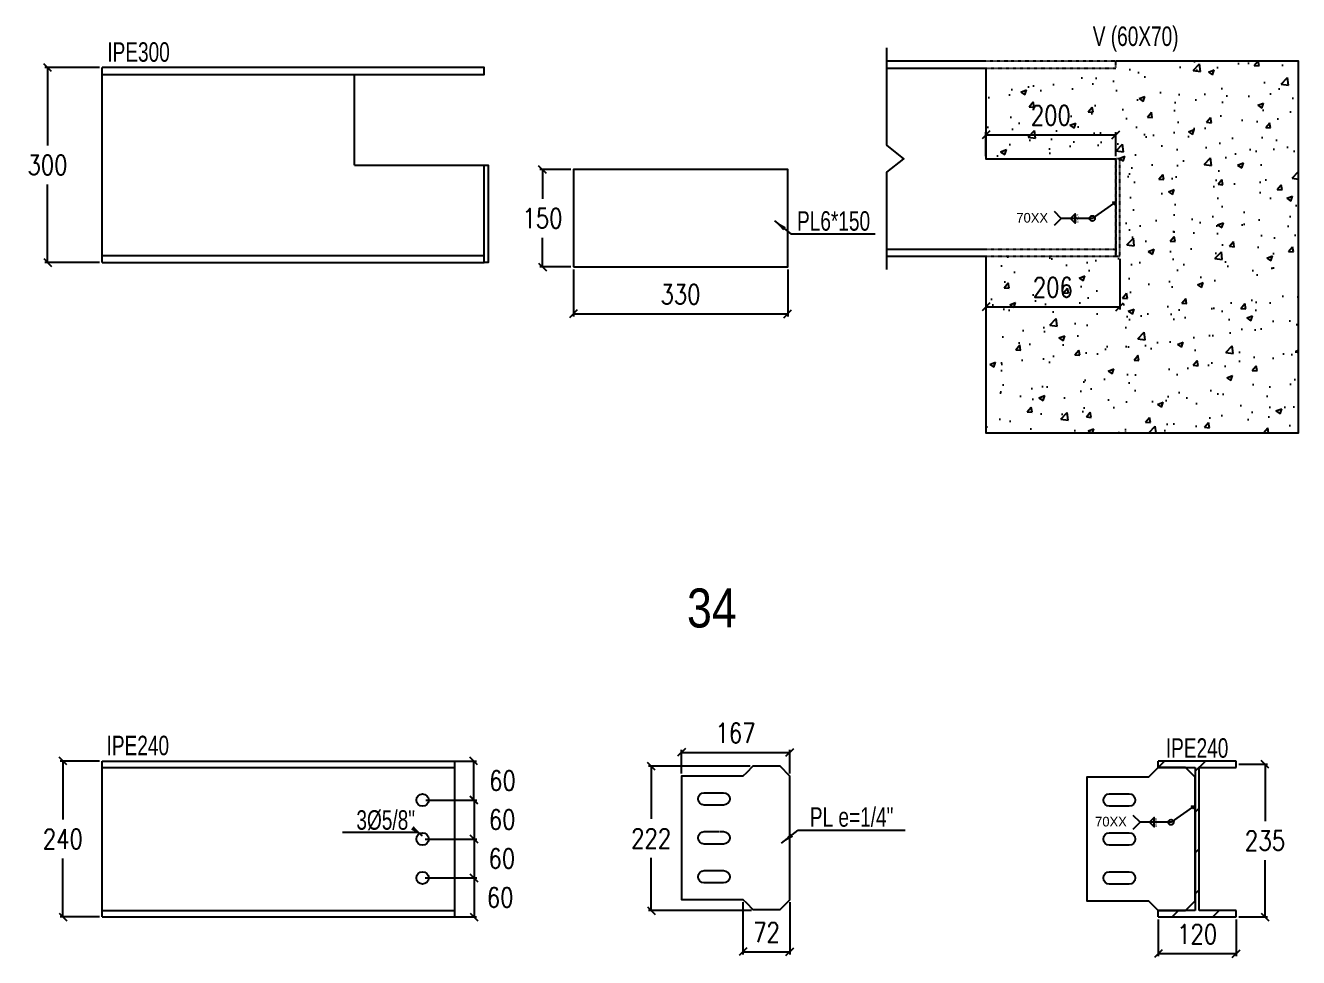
# Model space of a CAD drawing. Extents: x 7536 to 102814, y -9868 to 35131.
# Drawn here: x 10340 to 12301, y -6629 to -5194 of the extents above; entities that cross this region are included whole.
import ezdxf
from ezdxf.enums import TextEntityAlignment as Align

# ---------------------------------------------------------------- set-up
doc = ezdxf.new("R2010")
doc.units = 0
doc.header["$LTSCALE"] = 0.4
doc.linetypes.add('DXK_LINE_DOT1', pattern=[1.8814, 0.9407, -0.9407])
doc.layers.get('0').update_dxf_attribs({"color": 255})
for name, color, linetype in [('COTAS', 8, 'Continuous'), ('P-PLATINA', 6, 'Continuous'), ('PERFORACIONES', 1, 'Continuous'), ('TITULO', 3, 'Continuous')]:
    doc.layers.add(name, color=color, linetype=linetype)
doc.layers.add('E_TEXTO', color=3, linetype='Continuous', lineweight=9)
doc.styles.add('Arial Narrow', font='', dxfattribs={"height": 0.2})
doc.styles.add('CNI_COTAS', font='romans.shx', dxfattribs={"width": 0.8})
doc.styles.add('ROMANS', font='DINGRAFO.SHX')
doc.styles.add('VERDANA', font='arial.ttf')
doc.styles.get('Arial Narrow').set_extended_font_data('Arial Narrow')
doc.dimstyles.new('1.1', dxfattribs={"dimscale": 0, "dimtxt": 15, "dimasz": 20, "dimexe": 2, "dimexo": 2, "dimgap": 7, "dimtad": 1, "dimdec": 0, "dimzin": 4, "dimdsep": 46, "dimtxsty": 'CNI_COTAS', "dimcen": 0, "dimclrd": 256, "dimclrt": 3, "dimadec": 0, "dimazin": 0, "dimtfac": 1, "dimtdec": 0, "dimtmove": 2, "dimatfit": 0, "dimfxl": 0.05, "dimtolj": 1, "dimtzin": 0, "dimarcsym": 1})
doc.dimstyles.new('1.4', dxfattribs={"dimscale": 0, "dimtxt": 30, "dimasz": 12, "dimexe": 4, "dimexo": 4, "dimgap": 15, "dimtad": 1, "dimdec": 0, "dimzin": 4, "dimdsep": 46, "dimtxsty": 'CNI_COTAS', "dimblk": 'OBLIQUE', "dimcen": -0.09, "dimclrd": 256, "dimclrt": 3, "dimadec": 0, "dimazin": 0, "dimtfac": 1, "dimtdec": 0, "dimtmove": 2, "dimatfit": 0, "dimldrblk": 'DOT', "dimfxl": 0.05, "dimtolj": 1, "dimtzin": 0, "dimarcsym": 0})

# ---------------------------------------------------------------- blocks, each defined once
blk = doc.blocks.new('_Oblique')
at = {"color": 0, "linetype": 'ByBlock', "lineweight": -2}
blk.add_line((-0.5, -0.5), (0.5, 0.5), dxfattribs=at)
blk = doc.blocks.new('*D31')
at = {"layer": 'COTAS', "color": 0, "lineweight": -2, "transparency": 16777216}
for p, q in [((10454.1, -6326.5), (10393.6, -6326.5)), ((10454.1, -6566.5), (10393.6, -6566.5))]:
    blk.add_line(p, q, dxfattribs=at)
at = {"layer": 'COTAS', "lineweight": -2, "transparency": 16777216}
for p, q in [((10397.6, -6326.5), (10397.6, -6416.5)), ((10397.6, -6566.5), (10397.6, -6476.5))]:
    blk.add_line(p, q, dxfattribs=at)
at = {"layer": 'Defpoints', "color": 0, "transparency": 16777216}
for p in [(10397.6, -6326.5), (10458.1, -6326.5), (10458.1, -6566.5)]:
    blk.add_point(p, dxfattribs=at)
at = {"layer": 'COTAS', "lineweight": -2, "transparency": 16777216, "xscale": 12, "yscale": 12, "zscale": 12}
for p, rotation in [((10397.6, -6326.5), 90), ((10397.6, -6566.5), 270)]:
    blk.add_blockref('_Oblique', p, dxfattribs=dict(at, rotation=rotation))
at = {"layer": 'COTAS', "color": 3, "transparency": 16777216, "insert": (10397.6, -6446.5), "char_height": 30, "attachment_point": 5, "rotation": 0.01, "style": 'CNI_COTAS'}
blk.add_mtext('\\A1;240', dxfattribs=at)
blk = doc.blocks.new('_Dot')
at = {"color": 0, "linetype": 'ByBlock', "lineweight": -2}
blk.add_line((-0.5, 0), (-1, 0), dxfattribs=at)
at = {"color": 0, "linetype": 'ByBlock', "const_width": 0.5}
blk.add_lwpolyline([(-0.25, 0, 1), (0.25, 0, 1)], format="xyb", close=True, dxfattribs=at)
blk = doc.blocks.new('*D32')
at = {"layer": 'COTAS', "color": 0, "lineweight": -2, "transparency": 16777216}
for p, q in [((11456.3, -6334.5), (11299.8, -6334.5)), ((11458.1, -6556.7), (11299.8, -6556.7))]:
    blk.add_line(p, q, dxfattribs=at)
at = {"layer": 'COTAS', "lineweight": -2, "transparency": 16777216}
for p, q in [((11303.8, -6334.5), (11303.8, -6415.6)), ((11303.8, -6556.7), (11303.8, -6475.6))]:
    blk.add_line(p, q, dxfattribs=at)
at = {"layer": 'Defpoints', "color": 0, "transparency": 16777216}
for p in [(11460.3, -6334.5), (11303.8, -6556.7), (11462.1, -6556.7)]:
    blk.add_point(p, dxfattribs=at)
at = {"layer": 'COTAS', "lineweight": -2, "transparency": 16777216, "xscale": 12, "yscale": 12, "zscale": 12}
for p, rotation in [((11303.8, -6334.5), 90), ((11303.8, -6556.7), 270)]:
    blk.add_blockref('_Oblique', p, dxfattribs=dict(at, rotation=rotation))
at = {"layer": 'COTAS', "color": 3, "transparency": 16777216, "insert": (11303.8, -6445.6), "char_height": 30, "attachment_point": 5, "rotation": 0.01, "style": 'CNI_COTAS'}
blk.add_mtext('\\A1;222', dxfattribs=at)
blk = doc.blocks.new('*D33')
at = {"layer": 'COTAS', "color": 0, "lineweight": -2, "transparency": 16777216}
for p, q in [((12084.7, -6570.5), (12084.7, -6627)), ((12204.7, -6570.5), (12204.7, -6627))]:
    blk.add_line(p, q, dxfattribs=at)
at = {"layer": 'COTAS', "lineweight": -2, "transparency": 16777216}
blk.add_line((12084.7, -6623), (12204.7, -6623), dxfattribs=at)
at = {"layer": 'Defpoints', "color": 0, "transparency": 16777216}
for p in [(12084.7, -6566.5), (12204.7, -6566.5), (12204.7, -6623)]:
    blk.add_point(p, dxfattribs=at)
at = {"layer": 'COTAS', "lineweight": -2, "transparency": 16777216, "xscale": 12, "yscale": 12, "zscale": 12, "rotation": 180}
blk.add_blockref('_Oblique', (12084.7, -6623), dxfattribs=at)
at = {"layer": 'COTAS', "lineweight": -2, "transparency": 16777216, "xscale": 12, "yscale": 12, "zscale": 12}
blk.add_blockref('_Oblique', (12204.7, -6623), dxfattribs=at)
at = {"layer": 'COTAS', "color": 3, "transparency": 16777216, "insert": (12144.7, -6593), "char_height": 30, "attachment_point": 5, "style": 'CNI_COTAS'}
blk.add_mtext('\\A1;120', dxfattribs=at)
blk = doc.blocks.new('*D34')
at = {"layer": 'COTAS', "color": 0, "lineweight": -2, "transparency": 16777216}
for p, q in [((12208.7, -6331.4), (12253.1, -6331.4)), ((12208.7, -6566.5), (12253.1, -6566.5))]:
    blk.add_line(p, q, dxfattribs=at)
at = {"layer": 'COTAS', "lineweight": -2, "transparency": 16777216}
for p, q in [((12249.1, -6331.4), (12249.1, -6419)), ((12249.1, -6566.5), (12249.1, -6479))]:
    blk.add_line(p, q, dxfattribs=at)
at = {"layer": 'Defpoints', "color": 0, "transparency": 16777216}
for p in [(12204.7, -6331.4), (12249.1, -6331.4), (12204.7, -6566.5)]:
    blk.add_point(p, dxfattribs=at)
at = {"layer": 'COTAS', "lineweight": -2, "transparency": 16777216, "xscale": 12, "yscale": 12, "zscale": 12}
for p, rotation in [((12249.1, -6331.4), 90), ((12249.1, -6566.5), 270)]:
    blk.add_blockref('_Oblique', p, dxfattribs=dict(at, rotation=rotation))
at = {"layer": 'COTAS', "color": 3, "transparency": 16777216, "insert": (12249.1, -6449), "char_height": 30, "attachment_point": 5, "rotation": 0.01, "style": 'CNI_COTAS'}
blk.add_mtext('\\A1;235', dxfattribs=at)
blk = doc.blocks.new('*D38')
at = {"layer": 'COTAS', "color": 0, "lineweight": -2, "transparency": 16777216}
for p, q in [((10454.1, -5258.8), (10370, -5258.8)), ((10454.1, -5558.8), (10370, -5558.8))]:
    blk.add_line(p, q, dxfattribs=at)
at = {"layer": 'COTAS', "lineweight": -2, "transparency": 16777216}
for p, q in [((10374, -5258.8), (10374, -5378.8)), ((10374, -5558.8), (10374, -5438.8))]:
    blk.add_line(p, q, dxfattribs=at)
at = {"layer": 'Defpoints', "color": 0, "transparency": 16777216}
for p in [(10374, -5258.8), (10458.1, -5258.8), (10458.1, -5558.8)]:
    blk.add_point(p, dxfattribs=at)
at = {"layer": 'COTAS', "lineweight": -2, "transparency": 16777216, "xscale": 12, "yscale": 12, "zscale": 12}
for p, rotation in [((10374, -5258.8), 90), ((10374, -5558.8), 270)]:
    blk.add_blockref('_Oblique', p, dxfattribs=dict(at, rotation=rotation))
at = {"layer": 'COTAS', "color": 3, "transparency": 16777216, "insert": (10374, -5408.8), "char_height": 30, "attachment_point": 5, "rotation": 0.01, "style": 'CNI_COTAS'}
blk.add_mtext('\\A1;300', dxfattribs=at)
blk = doc.blocks.new('*D53')
at = {"layer": 'COTAS', "color": 0, "lineweight": -2, "transparency": 16777216}
for p, q in [((11819.3, -5395.1), (11819.3, -5358.4)), ((12019.3, -5395.1), (12019.3, -5358.4))]:
    blk.add_line(p, q, dxfattribs=at)
at = {"layer": 'COTAS', "lineweight": -2, "transparency": 16777216}
blk.add_line((11819.3, -5362.4), (12019.3, -5362.4), dxfattribs=at)
at = {"layer": 'Defpoints', "color": 0, "transparency": 16777216}
for p in [(12019.3, -5362.4), (11819.3, -5399.1), (12019.3, -5399.1)]:
    blk.add_point(p, dxfattribs=at)
at = {"layer": 'COTAS', "lineweight": -2, "transparency": 16777216, "xscale": 12, "yscale": 12, "zscale": 12, "rotation": 180}
blk.add_blockref('_Oblique', (11819.3, -5362.4), dxfattribs=at)
at = {"layer": 'COTAS', "lineweight": -2, "transparency": 16777216, "xscale": 12, "yscale": 12, "zscale": 12}
blk.add_blockref('_Oblique', (12019.3, -5362.4), dxfattribs=at)
at = {"layer": 'COTAS', "color": 3, "transparency": 16777216, "insert": (11919.3, -5332.4), "char_height": 30, "attachment_point": 5, "style": 'CNI_COTAS'}
blk.add_mtext('\\A1;200', dxfattribs=at)
blk = doc.blocks.new('*D110')
at = {"layer": 'COTAS', "color": 0, "lineweight": -2, "transparency": 16777216}
for p, q in [((11350.3, -6345.7), (11350.3, -6309.2)), ((11517.2, -6345.5), (11517.2, -6309.2))]:
    blk.add_line(p, q, dxfattribs=at)
at = {"layer": 'COTAS', "lineweight": -2, "transparency": 16777216}
blk.add_line((11350.3, -6313.2), (11517.2, -6313.2), dxfattribs=at)
at = {"layer": 'Defpoints', "color": 0, "transparency": 16777216}
for p in [(11517.2, -6313.2), (11350.3, -6349.7), (11517.2, -6349.5)]:
    blk.add_point(p, dxfattribs=at)
at = {"layer": 'COTAS', "lineweight": -2, "transparency": 16777216, "xscale": 12, "yscale": 12, "zscale": 12, "rotation": 180}
blk.add_blockref('_Oblique', (11350.3, -6313.2), dxfattribs=at)
at = {"layer": 'COTAS', "lineweight": -2, "transparency": 16777216, "xscale": 12, "yscale": 12, "zscale": 12}
blk.add_blockref('_Oblique', (11517.2, -6313.2), dxfattribs=at)
at = {"layer": 'COTAS', "color": 3, "transparency": 16777216, "insert": (11433.7, -6283.2), "char_height": 30, "attachment_point": 5, "style": 'CNI_COTAS'}
blk.add_mtext('\\A1;167', dxfattribs=at)
blk = doc.blocks.new('*D111')
at = {"layer": 'COTAS', "color": 0, "lineweight": -2, "transparency": 16777216}
for p, q in [((11445.1, -6543.7), (11445.1, -6624.1)), ((11517.2, -6543.9), (11517.2, -6624.1))]:
    blk.add_line(p, q, dxfattribs=at)
at = {"layer": 'COTAS', "lineweight": -2, "transparency": 16777216}
blk.add_line((11445.1, -6620.1), (11517.2, -6620.1), dxfattribs=at)
at = {"layer": 'Defpoints', "color": 0, "transparency": 16777216}
for p in [(11445.1, -6539.7), (11517.2, -6539.9), (11517.2, -6620.1)]:
    blk.add_point(p, dxfattribs=at)
at = {"layer": 'COTAS', "lineweight": -2, "transparency": 16777216, "xscale": 12, "yscale": 12, "zscale": 12, "rotation": 180}
blk.add_blockref('_Oblique', (11445.1, -6620.1), dxfattribs=at)
at = {"layer": 'COTAS', "lineweight": -2, "transparency": 16777216, "xscale": 12, "yscale": 12, "zscale": 12}
blk.add_blockref('_Oblique', (11517.2, -6620.1), dxfattribs=at)
at = {"layer": 'COTAS', "color": 3, "transparency": 16777216, "insert": (11481.1, -6590.1), "char_height": 30, "attachment_point": 5, "style": 'CNI_COTAS'}
blk.add_mtext('\\A1;72', dxfattribs=at)
blk = doc.blocks.new('*D142')
at = {"layer": 'COTAS', "color": 0, "lineweight": -2, "transparency": 16777216}
for p, q in [((11819.3, -5553.1), (11819.3, -5631.1)), ((12025.3, -5553.1), (12025.3, -5631.1))]:
    blk.add_line(p, q, dxfattribs=at)
at = {"layer": 'COTAS', "lineweight": -2, "transparency": 16777216}
blk.add_line((11819.3, -5627.1), (12025.3, -5627.1), dxfattribs=at)
at = {"layer": 'Defpoints', "color": 0, "transparency": 16777216}
for p in [(11819.3, -5549.1), (12025.3, -5549.1), (12025.3, -5627.1)]:
    blk.add_point(p, dxfattribs=at)
at = {"layer": 'COTAS', "lineweight": -2, "transparency": 16777216, "xscale": 12, "yscale": 12, "zscale": 12, "rotation": 180}
blk.add_blockref('_Oblique', (11819.3, -5627.1), dxfattribs=at)
at = {"layer": 'COTAS', "lineweight": -2, "transparency": 16777216, "xscale": 12, "yscale": 12, "zscale": 12}
blk.add_blockref('_Oblique', (12025.3, -5627.1), dxfattribs=at)
at = {"layer": 'COTAS', "color": 3, "transparency": 16777216, "insert": (11922.3, -5597.1), "char_height": 30, "attachment_point": 5, "style": 'CNI_COTAS'}
blk.add_mtext('\\A1;206', dxfattribs=at)
blk = doc.blocks.new('*D143')
at = {"layer": 'COTAS', "color": 0, "lineweight": -2, "transparency": 16777216}
for p, q in [((11179.9, -5415.8), (11132.2, -5415.8)), ((11179.9, -5565.8), (11132.2, -5565.8))]:
    blk.add_line(p, q, dxfattribs=at)
at = {"layer": 'COTAS', "lineweight": -2, "transparency": 16777216}
for p, q in [((11136.2, -5415.8), (11136.2, -5460.8)), ((11136.2, -5565.8), (11136.2, -5520.8))]:
    blk.add_line(p, q, dxfattribs=at)
at = {"layer": 'Defpoints', "color": 0, "transparency": 16777216}
for p in [(11136.2, -5415.8), (11183.9, -5415.8), (11183.9, -5565.8)]:
    blk.add_point(p, dxfattribs=at)
at = {"layer": 'COTAS', "lineweight": -2, "transparency": 16777216, "xscale": 12, "yscale": 12, "zscale": 12}
for p, rotation in [((11136.2, -5415.8), 90), ((11136.2, -5565.8), 270)]:
    blk.add_blockref('_Oblique', p, dxfattribs=dict(at, rotation=rotation))
at = {"layer": 'COTAS', "color": 3, "transparency": 16777216, "insert": (11136.2, -5490.8), "char_height": 30, "attachment_point": 5, "rotation": 0.01, "style": 'CNI_COTAS'}
blk.add_mtext('\\A1;150', dxfattribs=at)
blk = doc.blocks.new('*D144')
at = {"layer": 'COTAS', "color": 0, "lineweight": -2, "transparency": 16777216}
for p, q in [((11183.9, -5569.8), (11183.9, -5641.9)), ((11513.9, -5569.8), (11513.9, -5641.9))]:
    blk.add_line(p, q, dxfattribs=at)
at = {"layer": 'COTAS', "lineweight": -2, "transparency": 16777216}
blk.add_line((11183.9, -5637.9), (11513.9, -5637.9), dxfattribs=at)
at = {"layer": 'Defpoints', "color": 0, "transparency": 16777216}
for p in [(11183.9, -5565.8), (11513.9, -5565.8), (11513.9, -5637.9)]:
    blk.add_point(p, dxfattribs=at)
at = {"layer": 'COTAS', "lineweight": -2, "transparency": 16777216, "xscale": 12, "yscale": 12, "zscale": 12, "rotation": 180}
blk.add_blockref('_Oblique', (11183.9, -5637.9), dxfattribs=at)
at = {"layer": 'COTAS', "lineweight": -2, "transparency": 16777216, "xscale": 12, "yscale": 12, "zscale": 12}
blk.add_blockref('_Oblique', (11513.9, -5637.9), dxfattribs=at)
at = {"layer": 'COTAS', "color": 3, "transparency": 16777216, "insert": (11348.9, -5607.9), "char_height": 30, "attachment_point": 5, "style": 'CNI_COTAS'}
blk.add_mtext('\\A1;330', dxfattribs=at)
blk = doc.blocks.new('*D173')
at = {"layer": 'COTAS', "color": 0, "lineweight": -2, "transparency": 16777216}
for p, q in [((10972.4, -6386.5), (11034.9, -6386.5)), ((10972.4, -6446.5), (11034.9, -6446.5))]:
    blk.add_line(p, q, dxfattribs=at)
at = {"layer": 'COTAS', "lineweight": -2, "transparency": 16777216}
blk.add_line((11030.9, -6386.5), (11030.9, -6446.5), dxfattribs=at)
at = {"layer": 'Defpoints', "color": 0, "transparency": 16777216}
for p in [(10968.4, -6386.5), (10968.4, -6446.5), (11030.9, -6446.5)]:
    blk.add_point(p, dxfattribs=at)
at = {"layer": 'COTAS', "lineweight": -2, "transparency": 16777216, "xscale": 12, "yscale": 12, "zscale": 12}
for p, rotation in [((11030.9, -6386.5), 90), ((11030.9, -6446.5), 270)]:
    blk.add_blockref('_Oblique', p, dxfattribs=dict(at, rotation=rotation))
at = {"layer": 'COTAS', "color": 3, "transparency": 16777216, "insert": (11074.3, -6416.5), "char_height": 30, "attachment_point": 5, "rotation": 0.01, "style": 'CNI_COTAS'}
blk.add_mtext('\\A1;60', dxfattribs=at)
blk = doc.blocks.new('*D174')
at = {"layer": 'COTAS', "color": 0, "lineweight": -2, "transparency": 16777216}
for p, q in [((10955.5, -6446.5), (11034.9, -6446.5)), ((10955.5, -6506.5), (11034.9, -6506.5))]:
    blk.add_line(p, q, dxfattribs=at)
at = {"layer": 'COTAS', "lineweight": -2, "transparency": 16777216}
blk.add_line((11030.9, -6446.5), (11030.9, -6506.5), dxfattribs=at)
at = {"layer": 'Defpoints', "color": 0, "transparency": 16777216}
for p in [(10951.5, -6446.5), (10951.5, -6506.5), (11030.9, -6506.5)]:
    blk.add_point(p, dxfattribs=at)
at = {"layer": 'COTAS', "lineweight": -2, "transparency": 16777216, "xscale": 12, "yscale": 12, "zscale": 12}
for p, rotation in [((11030.9, -6446.5), 90), ((11030.9, -6506.5), 270)]:
    blk.add_blockref('_Oblique', p, dxfattribs=dict(at, rotation=rotation))
at = {"layer": 'COTAS', "color": 3, "transparency": 16777216, "insert": (11073.8, -6476.5), "char_height": 30, "attachment_point": 5, "rotation": 0.01, "style": 'CNI_COTAS'}
blk.add_mtext('\\A1;60', dxfattribs=at)
blk = doc.blocks.new('*D175')
at = {"layer": 'COTAS', "color": 0, "lineweight": -2, "transparency": 16777216}
for p, q in [((10972.4, -6506.5), (11034.8, -6506.5)), ((10972.4, -6566.5), (11034.8, -6566.5))]:
    blk.add_line(p, q, dxfattribs=at)
at = {"layer": 'COTAS', "lineweight": -2, "transparency": 16777216}
blk.add_line((11030.8, -6506.5), (11030.8, -6566.5), dxfattribs=at)
at = {"layer": 'Defpoints', "color": 0, "transparency": 16777216}
for p in [(10968.4, -6506.5), (10968.4, -6566.5), (11030.8, -6566.5)]:
    blk.add_point(p, dxfattribs=at)
at = {"layer": 'COTAS', "lineweight": -2, "transparency": 16777216, "xscale": 12, "yscale": 12, "zscale": 12}
for p, rotation in [((11030.8, -6506.5), 90), ((11030.8, -6566.5), 270)]:
    blk.add_blockref('_Oblique', p, dxfattribs=dict(at, rotation=rotation))
at = {"layer": 'COTAS', "color": 3, "transparency": 16777216, "insert": (11071.1, -6536.5), "char_height": 30, "attachment_point": 5, "rotation": 0.01, "style": 'CNI_COTAS'}
blk.add_mtext('\\A1;60', dxfattribs=at)
blk = doc.blocks.new('*D176')
at = {"layer": 'COTAS', "color": 0, "lineweight": -2, "transparency": 16777216}
for p, q in [((10972.4, -6326.5), (11034.4, -6326.5)), ((10956.4, -6386.5), (11034.4, -6386.5))]:
    blk.add_line(p, q, dxfattribs=at)
at = {"layer": 'COTAS', "lineweight": -2, "transparency": 16777216}
blk.add_line((11030.4, -6386.5), (11030.4, -6326.5), dxfattribs=at)
at = {"layer": 'Defpoints', "color": 0, "transparency": 16777216}
for p in [(10968.4, -6326.5), (11030.4, -6326.5), (10952.4, -6386.5)]:
    blk.add_point(p, dxfattribs=at)
at = {"layer": 'COTAS', "lineweight": -2, "transparency": 16777216, "xscale": 12, "yscale": 12, "zscale": 12}
for p, rotation in [((11030.4, -6326.5), 90), ((11030.4, -6386.5), 270)]:
    blk.add_blockref('_Oblique', p, dxfattribs=dict(at, rotation=rotation))
at = {"layer": 'COTAS', "color": 3, "transparency": 16777216, "insert": (11074.6, -6356.5), "char_height": 30, "attachment_point": 5, "rotation": 0.01, "style": 'CNI_COTAS'}
blk.add_mtext('\\A1;60', dxfattribs=at)
blk = doc.blocks.new('SOLDADURA FILETE ALREDEDOR')
h = blk.add_hatch(color=256)
h.dxf.hatch_style = 1
h.paths.add_polyline_path([(5063.7, 3679), (5060.1, 3684.2), (5066.4, 3684.8)])
for p, q in [((5061.9, 3681.6), (5015.5, 3649.2)), ((5015.5, 3649.2), (4948.3, 3649.2))]:
    blk.add_line(p, q)
for points in [[(5066.4, 3684.8), (5063.7, 3679), (5060.1, 3684.2)], [(4978.7, 3649.2), (4978.7, 3659.2), (4968.7, 3649.2), (4978.7, 3639.2)]]:
    blk.add_lwpolyline(points, close=True)
blk.add_lwpolyline([(4933.5, 3634.4), (4948.3, 3649.2), (4933.5, 3664)])
blk.add_circle((5015.5, 3649.2), 5.81)
at = {"layer": 'TITULO', "style": 'ROMANS'}
for s, height, p in [('70XX', 21, (4851, 3640)), ('6', 7.5, (4980.2, 3650.6)), ('6', 7.5, (4980.2, 3639))]:
    blk.add_text(s, height=height, dxfattribs=at).set_placement(p)

msp = doc.modelspace()

# ---------------------------------------------------------------- hatches: boundary and pattern name
at = {"linetype": 'Continuous'}
h = msp.add_hatch(dxfattribs=at)
h.set_pattern_fill('', scale=14, style=0, pattern_type=0)
h.set_pattern_definition([(45, (12084.694, -6336.32), (-31.431, 31.431), [])])
h.paths.add_polyline_path([(12084.7, -6326.5), (12084.7, -6336.3), (12141.6, -6336.3), (12141.6, -6556.7), (12084.7, -6556.7), (12084.7, -6566.5), (12204.7, -6566.5), (12204.7, -6556.7), (12147.8, -6556.7), (12147.8, -6336.3), (12204.7, -6336.3), (12204.7, -6326.5)])
at = {"layer": 'PERFORACIONES'}
h = msp.add_hatch(dxfattribs=at)
h.set_pattern_fill('AR-CONC', color=8, scale=0.5)
h.set_pattern_definition([(50, (-2718.03, 0), (91.09233, -7.96954), [9.525, -104.775]), (355, (-2718.03, 0), (-17.6217, 95.5284), [7.62, -83.8203]), (100.45144, (-2710.44, -0.66), (73.4706, 87.5589), [8.095, -89.0451]), (46.1842, (-2718.03, 25.4), (135.5395, -21.0212), [14.2875, -157.1625]), (96.6356, (-2706.73, 23.65), (118.7021, 123.7131), [12.1425, -133.5678]), (351.1842, (-2718.03, 25.4), (118.7021, 123.7131), [11.43, -125.7299]), (21, (-2705.33, 19.05), (75.8072, -51.1326), [9.525, -104.775]), (326, (-2705.33, 19.05), (30.901, 92.094), [7.62, -83.82]), (71.45144, (-2699.01, 14.79), (106.7082, 40.9614), [8.095, -89.04497]), (37.5, (-2718.028, 0), (1.5443, 42.27752), [0, -82.804, 0, -85.09, 0, -84.1375]), (7.5, (-2718.03, 0), (33.40983, 50.09029), [0, -48.514, 0, -80.899, 0, -32.0675]), (327.5, (-2746.35, 0), (67.7953, -2.86437), [0, -31.75, 0, -99.06, 0, -131.445]), (317.5, (-2759.05, 0), (74.0646, 12.71325), [0, -41.275, 0, -65.786, 0, -93.345])])
h.paths.add_polyline_path([(12300.7, -5249.1), (12019.3, -5249.1), (12019.3, -5259.8), (11819.3, -5259.8), (11819.3, -5399.1), (12019.3, -5399.1), (12025.3, -5399.1), (12025.3, -5549.1), (12019.3, -5549.1), (11819.3, -5549.1), (11819.3, -5820.9), (12300.7, -5820.9)])
h.paths.add_polyline_path([(11883.9, -5619.6), (11960.6, -5619.6), (11960.6, -5574.6), (11883.9, -5574.6)], flags=24)
h.paths.add_polyline_path([(11880.9, -5354.9), (11957.6, -5354.9), (11957.6, -5309.9), (11880.9, -5309.9)], flags=24)

# ---------------------------------------------------------------- linework, layer by layer
at = {"color": 2}
for p, q in [((10458.1, -5558.8), (10458.1, -5258.8)), ((10846.5, -5408.8), (10846.5, -5269.5)), ((10846.5, -5408.8), (11046.5, -5408.8)), ((10458.1, -5548.1), (10846.5, -5548.1)), ((10846.5, -5548.1), (11046.5, -5548.1)), ((11666.4, -5538.4), (11819.3, -5538.4)), ((11666.4, -5549.1), (11819.3, -5549.1)), ((10458.1, -5558.8), (10846.5, -5558.8)), ((10846.5, -5558.8), (11046.5, -5558.8)), ((10458.1, -6566.5), (10458.1, -6326.5)), ((10458.1, -6326.5), (11001.5, -6326.5)), ((11001.5, -6556.7), (11001.5, -6326.5)), ((12204.7, -6326.5), (12084.7, -6326.5)), ((12084.7, -6336.3), (12084.7, -6326.5)), ((12204.7, -6336.3), (12204.7, -6326.5)), ((10458.1, -6336.3), (11001.5, -6336.3)), ((12084.7, -6336.3), (12141.6, -6336.3)), ((12141.6, -6336.3), (12141.6, -6556.7)), ((12147.8, -6556.7), (12147.8, -6336.3)), ((12147.8, -6336.3), (12204.7, -6336.3)), ((11001.5, -6566.5), (11001.5, -6546.7)), ((10458.1, -6556.7), (11001.5, -6556.7)), ((10458.1, -6566.5), (11001.5, -6566.5)), ((12141.6, -6556.7), (12084.7, -6556.7)), ((12084.7, -6566.5), (12084.7, -6556.7)), ((12084.7, -6566.5), (12204.7, -6566.5)), ((12204.7, -6556.7), (12147.8, -6556.7)), ((12204.7, -6566.5), (12204.7, -6556.7))]:
    msp.add_line(p, q, dxfattribs=at)
at = {"color": 2, "linetype": 'DXK_LINE_DOT1'}
for p, q in [((11819.3, -5538.4), (12019.3, -5538.4)), ((11819.3, -5549.1), (12019.3, -5549.1))]:
    msp.add_line(p, q, dxfattribs=at)
at = {"color": 30}
msp.add_line((10778.1, -6326.5), (10868.1, -6326.5), dxfattribs=at)
at = {"color": 7}
for p, q in [((12141.6, -6541.7), (12141.6, -6351.3)), ((12084.7, -6556.7), (12126.6, -6556.7))]:
    msp.add_line(p, q, dxfattribs=at)
at = {"color": 2}
for points in [[(11819.3, -5249.1), (11666.4, -5249.1)], [(10458.1, -5269.5), (11046.5, -5269.5), (11046.5, -5258.8), (10458.1, -5258.8)], [(11666.4, -5259.8), (11819.3, -5259.8)], [(11819.3, -5259.8), (11819.3, -5399.1), (12019.3, -5399.1)]]:
    msp.add_lwpolyline(points, dxfattribs=at)
at = {"color": 2, "linetype": 'DXK_LINE_DOT1'}
msp.add_lwpolyline([(11819.3, -5259.8), (12019.3, -5259.8), (12019.3, -5249.1), (11819.3, -5249.1)], dxfattribs=at)
at = {"layer": 'COTAS'}
msp.add_lwpolyline([(11666.4, -5569.8), (11666.4, -5419.8), (11692.8, -5399.1), (11666.4, -5378.3), (11666.4, -5228.3)], dxfattribs=at)
at = {"layer": 'COTAS', "color": 1}
msp.add_lwpolyline([(11819.3, -5549.1), (11819.3, -5820.9), (12300.7, -5820.9), (12300.7, -5249.1), (12019.3, -5249.1)], dxfattribs=at)
at = {"layer": 'P-PLATINA'}
msp.add_line((11046.5, -5558.8), (11046.5, -5408.8), dxfattribs=at)
at = {"layer": 'P-PLATINA', "linetype": 'DXK_LINE_DOT1'}
for q in [(12019.3, -5399.1), (12025.3, -5549.1)]:
    msp.add_line((12019.3, -5549.1), q, dxfattribs=at)
at = {"layer": 'P-PLATINA'}
for points in [[(11046.5, -5558.8), (11046.5, -5408.8), (11052.5, -5408.8), (11052.5, -5558.8)], [(11183.9, -5565.8), (11513.9, -5565.8), (11513.9, -5415.8), (11183.9, -5415.8)]]:
    msp.add_lwpolyline(points, close=True, dxfattribs=at)
at = {"layer": 'P-PLATINA', "linetype": 'DXK_LINE_DOT1'}
msp.add_lwpolyline([(12025.3, -5399.1), (12019.3, -5399.1), (12019.3, -5549.1), (12025.3, -5549.1)], close=True, dxfattribs=at)
at = {"layer": 'P-PLATINA', "linetype": 'Continuous'}
for points in [[(11502.2, -6554.9), (11517.2, -6539.9), (11517.2, -6349.5), (11502.2, -6334.5), (11460.3, -6334.5), (11450.3, -6344.5), (11445.1, -6349.7), (11350.3, -6349.7), (11350.3, -6539.7), (11445.1, -6539.7), (11450.3, -6544.9), (11460.3, -6554.9), (11502.2, -6554.9)], [(12126.6, -6556.7), (12141.6, -6541.7), (12141.6, -6351.3), (12126.6, -6336.3), (12084.7, -6336.3), (12074.7, -6346.3), (12069.5, -6351.5), (11974.7, -6351.5), (11974.7, -6541.5), (12069.5, -6541.5), (12074.7, -6546.7), (12084.7, -6556.7), (12126.6, -6556.7)], [(11415.3, -6394.2), (11385.3, -6394.2), (11381.7, -6393.5), (11378.6, -6391.4), (11376.5, -6388.3), (11375.8, -6384.7), (11376.5, -6381.1), (11378.6, -6378), (11381.7, -6375.9), (11385.3, -6375.2), (11415.3, -6375.2)], [(11408.7, -6375.2), (11415.3, -6375.2), (11418.9, -6375.9), (11422, -6378), (11424.1, -6381.1), (11424.8, -6384.7), (11424.1, -6388.3), (11422, -6391.4), (11418.9, -6393.5), (11415.3, -6394.2), (11408.7, -6394.2)], [(12039.7, -6396), (12009.7, -6396), (12006.1, -6395.3), (12003, -6393.2), (12000.9, -6390.2), (12000.2, -6386.5), (12000.9, -6382.9), (12003, -6379.8), (12006.1, -6377.7), (12009.7, -6377), (12039.7, -6377)], [(12033.1, -6377), (12039.7, -6377), (12043.3, -6377.7), (12046.4, -6379.8), (12048.5, -6382.9), (12049.2, -6386.5), (12048.5, -6390.2), (12046.4, -6393.2), (12043.3, -6395.3), (12039.7, -6396), (12033.1, -6396)], [(11415.3, -6454.2), (11385.3, -6454.2), (11381.7, -6453.5), (11378.6, -6451.4), (11376.5, -6448.3), (11375.8, -6444.7), (11376.5, -6441.1), (11378.6, -6438), (11381.7, -6435.9), (11385.3, -6435.2), (11408.1, -6435.2)], [(11408.7, -6435.2), (11415.3, -6435.2), (11418.9, -6435.9), (11422, -6438), (11424.1, -6441.1), (11424.8, -6444.7), (11424.1, -6448.3), (11422, -6451.4), (11418.9, -6453.5), (11415.3, -6454.2), (11408.7, -6454.2)], [(12039.7, -6456), (12009.7, -6456), (12006.1, -6455.3), (12003, -6453.2), (12000.9, -6450.2), (12000.2, -6446.5), (12000.9, -6442.9), (12003, -6439.8), (12006.1, -6437.7), (12009.7, -6437), (12039.7, -6437)], [(12033.1, -6437), (12039.7, -6437), (12043.3, -6437.7), (12046.4, -6439.8), (12048.5, -6442.9), (12049.2, -6446.5), (12048.5, -6450.2), (12046.4, -6453.2), (12043.3, -6455.3), (12039.7, -6456), (12033.1, -6456)], [(11391.9, -6514.2), (11385.3, -6514.2), (11381.7, -6513.5), (11378.6, -6511.4), (11376.5, -6508.3), (11375.8, -6504.7), (11376.5, -6501.1), (11378.6, -6498), (11381.7, -6495.9), (11385.3, -6495.2), (11391.9, -6495.2)], [(11385.3, -6495.2), (11415.3, -6495.2), (11418.9, -6495.9), (11422, -6498), (11424.1, -6501.1), (11424.8, -6504.7), (11424.1, -6508.3), (11422, -6511.4), (11418.9, -6513.5), (11415.3, -6514.2), (11385.3, -6514.2)], [(12039.7, -6516), (12009.7, -6516), (12006.1, -6515.3), (12003, -6513.2), (12000.9, -6510.2), (12000.2, -6506.5), (12000.9, -6502.9), (12003, -6499.8), (12006.1, -6497.7), (12009.7, -6497), (12039.7, -6497)], [(12033.1, -6497), (12039.7, -6497), (12043.3, -6497.7), (12046.4, -6499.8), (12048.5, -6502.9), (12049.2, -6506.5), (12048.5, -6510.2), (12046.4, -6513.2), (12043.3, -6515.3), (12039.7, -6516), (12033.1, -6516)]]:
    msp.add_lwpolyline(points, dxfattribs=at)
at = {"layer": 'PERFORACIONES'}
for centre in [(10951.5, -6386.5), (10951.5, -6446.5), (10951.5, -6506.5)]:
    msp.add_circle(centre, 9.5, dxfattribs=at)

# ---------------------------------------------------------------- block references
at = {"xscale": 0.7104614331683008, "yscale": 0.7104614331683008, "zscale": 0.7104614331683008}
for p in [(8419.7, -8083.6), (8541, -9013.3)]:
    msp.add_blockref('SOLDADURA FILETE ALREDEDOR', p, dxfattribs=at)

# ---------------------------------------------------------------- texts
at = {"color": 96, "style": 'VERDANA', "width": 0.7}
for s, p in [('V (60X70)', (12049.9, -5210.5)), ('IPE300', (10514.1, -5234.8)), ('PL6*150', (11584.6, -5494.9)), ('IPE240', (10513, -6302.5)), ('IPE240', (12144.5, -6306.4)), ('3%%C5/8"', (10894.8, -6417.2)), ('PL e=1/4"', (11612.4, -6412.6))]:
    msp.add_text(s, height=30, dxfattribs=at).set_placement(p, align=Align.MIDDLE_CENTER)
at = {"layer": 'E_TEXTO', "color": 96, "style": 'Arial Narrow'}
msp.add_text('34', height=60, dxfattribs=at).set_placement((11397.1, -6090.8), align=Align.MIDDLE_CENTER)

# ---------------------------------------------------------------- dimensions: what is measured, and where the dimension line sits
at = {"layer": 'COTAS'}
for base, p1, p2, picture, middle in [((10374, -5258.8), (10458.1, -5558.8), (10458.1, -5258.8), '*D38', (10374, -5408.8)), ((11136.2, -5415.8), (11183.9, -5565.8), (11183.9, -5415.8), '*D143', (11136.2, -5490.8)), ((10397.6, -6326.5), (10458.1, -6566.5), (10458.1, -6326.5), '*D31', (10397.6, -6446.5)), ((11303.8, -6556.7), (11460.3, -6334.5), (11462.1, -6556.7), '*D32', (11303.8, -6445.6)), ((12249.1, -6331.4), (12204.7, -6566.5), (12204.7, -6331.4), '*D34', (12249.1, -6449))]:
    dim = msp.add_linear_dim(base=base, p1=p1, p2=p2, angle=90, dimstyle='1.4', override={"dimscale": 1}, dxfattribs=at)
    dim.commit()
    dim.dimension.update_dxf_attribs({"geometry": picture, "text_midpoint": middle, "text_rotation": 0.01})
for base, p1, p2, picture, middle in [((12019.3, -5362.4), (11819.3, -5399.1), (12019.3, -5399.1), '*D53', (11919.3, -5332.4)), ((12025.3, -5627.1), (11819.3, -5549.1), (12025.3, -5549.1), '*D142', (11922.3, -5597.1)), ((11513.9, -5637.9), (11183.9, -5565.8), (11513.9, -5565.8), '*D144', (11348.9, -5607.9)), ((11517.2, -6313.2), (11350.3, -6349.7), (11517.2, -6349.5), '*D110', (11433.7, -6283.2)), ((11517.2, -6620.1), (11445.1, -6539.7), (11517.2, -6539.9), '*D111', (11481.1, -6590.1)), ((12204.7, -6623), (12084.7, -6566.5), (12204.7, -6566.5), '*D33', (12144.7, -6593))]:
    dim = msp.add_linear_dim(base=base, p1=p1, p2=p2, dimstyle='1.4', override={"dimscale": 1}, dxfattribs=at)
    dim.commit()
    dim.dimension.update_dxf_attribs({"geometry": picture, "text_midpoint": middle})
for base, p1, p2, picture, middle in [((11030.4, -6326.5), (10952.4, -6386.5), (10968.4, -6326.5), '*D176', (11074.6, -6356.5)), ((11030.9, -6446.5), (10968.4, -6386.5), (10968.4, -6446.5), '*D173', (11074.3, -6416.5)), ((11030.9, -6506.5), (10951.5, -6446.5), (10951.5, -6506.5), '*D174', (11073.8, -6476.5)), ((11030.8, -6566.5), (10968.4, -6506.5), (10968.4, -6566.5), '*D175', (11071.1, -6536.5))]:
    dim = msp.add_linear_dim(base=base, p1=p1, p2=p2, angle=90, dimstyle='1.4', override={"dimscale": 1}, dxfattribs=at)
    dim.commit()
    dim.dimension.update_dxf_attribs({"geometry": picture, "text_midpoint": middle, "dimtype": 160, "text_rotation": 0.01})

# ---------------------------------------------------------------- leaders
at = {"layer": 'COTAS', "annotation_type": 0, "has_hookline": 1, "hookline_direction": 0, "text_width": 24}
msp.add_leader([(11493.4, -5494.6), (11518.9, -5514.6), (11617.9, -5514.6)], dimstyle='1.1', override={"dimscale": 1}, dxfattribs=at)
at = {"layer": 'COTAS', "annotation_type": 0, "has_hookline": 1, "hookline_direction": 0, "text_width": 24, "horizontal_direction": (-1, 0, 0)}
msp.add_leader([(10951.5, -6441.6), (10945.2, -6436.7), (10859, -6436.7)], dimstyle='1.1', override={"dimscale": 1}, dxfattribs=at)
at = {"layer": 'COTAS'}
msp.add_leader([(11504.6, -6452.9), (11530.2, -6433), (11694.8, -6433)], dimstyle='1.1', override={"dimscale": 1}, dxfattribs=at)

doc.saveas('drawing.dxf')
